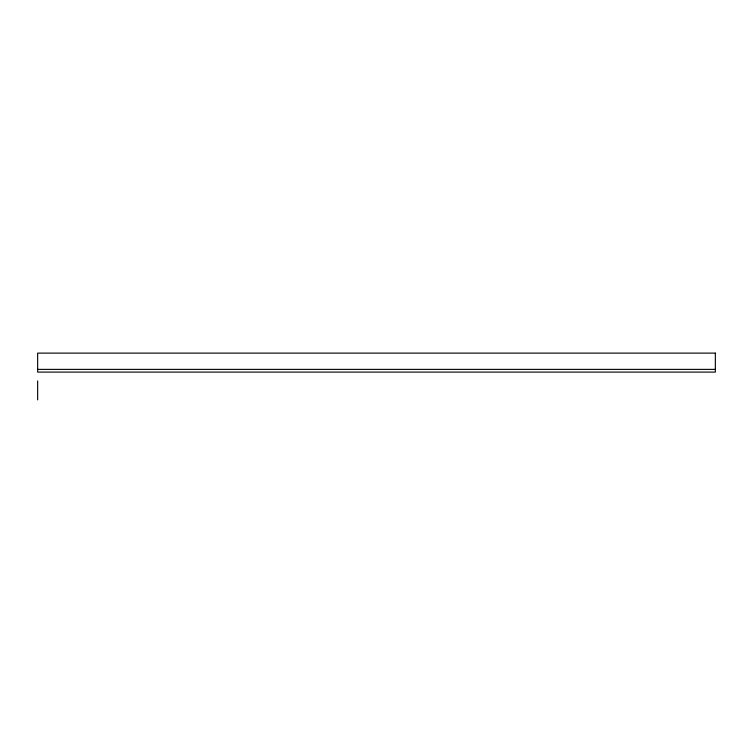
<?xml version="1.0" encoding="UTF-8"?>
<svg xmlns="http://www.w3.org/2000/svg" width="753" height="753" viewBox="0 0 753 753"><rect width="100%" height="100%" fill="white"/><g stroke="black" fill="none" stroke-linecap="round" stroke-linejoin="round"><path stroke-width="1.13" d="M37.65 369.384L715.35 369.384M37.65 380.924L37.65 399.881M715.35 353.119L37.65 353.119L37.65 372.095L715.35 372.095L715.35 353.119"/></g></svg>
